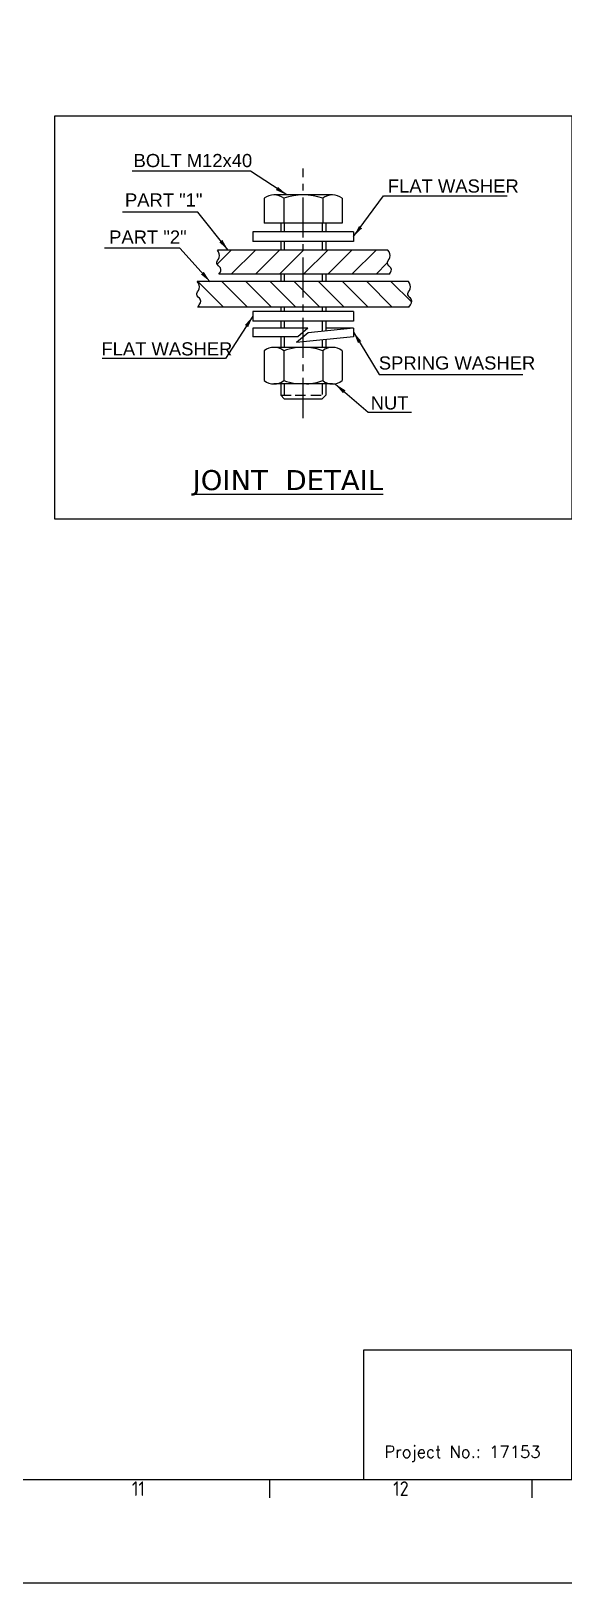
# Model space of a CAD drawing. Header units: millimetres. Extents: x 517777 to 536338, y -327622 to -292910.
# Drawn here: x 529609 to 531885, y -306035 to -299404 of the extents above; entities that cross this region are included whole.
import ezdxf
from ezdxf.enums import TextEntityAlignment as Align

# ---------------------------------------------------------------- set-up
doc = ezdxf.new("R2010")
doc.units = ezdxf.units.MM
doc.linetypes.add('CENTER2', pattern=[28.575, 19.05, -3.175, 3.175, -3.175])
doc.linetypes.add('DASHED2', pattern=[9.525, 6.35, -3.175])
for name, color, linetype in [('2-CENTER', 3, 'CENTER2'), ('3-TEXT', 7, 'Continuous'), ('4-HIDELINE', 42, 'DASHED2'), ('CADRE', 5, 'Continuous'), ('PV-38C9D', 7, 'Continuous'), ('TEXT', 6, 'Continuous')]:
    doc.layers.add(name, color=color, linetype=linetype)
doc.styles.add('ISO Proportional', font='isocp.shx')
doc.styles.add('ROMANT', font='romant', dxfattribs={"height": 400})
doc.styles.add('style10', font='swissl.ttf', dxfattribs={"height": 40})
doc.styles.add('style2', font='romans.shx')
doc.styles.add('ver', font='verdana.ttf')
doc.dimstyles.new('2', dxfattribs={"dimtxt": 32, "dimasz": 28, "dimexe": 1, "dimexo": 3, "dimgap": 5, "dimtad": 1, "dimdec": 0, "dimzin": 0, "dimdsep": 46, "dimtxsty": 'style2', "dimcen": 0.09, "dimclrd": 6, "dimclre": 6, "dimclrt": 2, "dimadec": 0, "dimazin": 0, "dimtfac": 1, "dimtdec": 0, "dimtmove": 0, "dimatfit": 3, "dimfxl": 1, "dimtolj": 1, "dimtzin": 0, "dimarcsym": 0})

# ---------------------------------------------------------------- blocks, each defined once
blk = doc.blocks.new('KADR')
at = {"layer": 'CADRE', "color": 2}
for p, q in [((236141.9, -7198.2), (236141.9, -7100.9)), ((237537.3, -7198.2), (237537.3, -7100.9))]:
    blk.add_line(p, q, dxfattribs=at)
at = {"layer": 'CADRE', "color": 1}
blk.add_lwpolyline([(220145.5, -7651), (243248.6, -7651), (243248.6, 8686.2), (220145.5, 8686.2)], close=True, dxfattribs=at)
at = {"layer": 'CADRE'}
for points in [[(220695.6, -7100.9), (242698.5, -7100.9), (242698.5, 8136.1), (220695.6, 8136.1)], [(237747.8, -6413.3), (236640.8, -6413.3), (236640.8, -7100.9), (237747.8, -7100.9)]]:
    blk.add_lwpolyline(points, close=True, dxfattribs=at)
at = {"layer": 'CADRE', "color": 3, "style": 'ROMANT'}
blk.add_text('Project No.: 17153', height=63.758, dxfattribs=at).set_placement((237166.7, -6953.1), align=Align.MIDDLE_CENTER)
at = {"layer": 'CADRE', "color": 2, "style": 'ISO Proportional'}
for s, p in [('11', (235444.2, -7149.5)), ('12', (236839.6, -7149.5))]:
    blk.add_text(s, height=77.79, dxfattribs=at).set_placement(p, align=Align.MIDDLE)

msp = doc.modelspace()

# ---------------------------------------------------------------- hatches: boundary and pattern name
at = {"ltscale": 100}
h = msp.add_hatch(dxfattribs=at)
h.set_pattern_fill('ANSI31', color=4, scale=583.164818, style=0)
h.set_pattern_definition([(45, (782793.08, -295529.82), (-51.544975, 51.544975), [])])
edge = h.paths.add_edge_path()
edge.add_spline(control_points=[(531140.21, -300442.75), (531147.45, -300433.18), (531154.56, -300416.65), (531121.57, -300396.86), (531149.73, -300369), (531140.77, -300349.93), (531133.54, -300339.46)], knot_values=[1.8173222, 1.8173222, 1.8173222, 1.8173222, 4.9781289, 7.5004316, 10.325392, 13.8159815, 13.8159815, 13.8159815, 13.8159815], degree=3, periodic=0)
edge.add_line((531133.54, -300339.46), (530771.84, -300339.46))
edge.add_line((530771.84, -300339.46), (530771.84, -300442.75))
edge.add_line((530771.84, -300442.75), (531140.21, -300442.75))
edge = h.paths.add_edge_path()
edge.add_line((530771.84, -300442.75), (530771.84, -300339.46))
edge.add_line((530771.84, -300339.46), (530405.18, -300339.46))
edge.add_spline(control_points=[(530405.18, -300339.46), (530412.41, -300349.93), (530421.36, -300369), (530393.21, -300396.86), (530426.2, -300416.65), (530419.09, -300433.18), (530411.85, -300442.75)], knot_values=[1.8173222, 1.8173222, 1.8173222, 1.8173222, 5.3079117, 8.1328721, 10.6551748, 13.8159815, 13.8159815, 13.8159815, 13.8159815], degree=3, periodic=0)
edge.add_line((530414.8, -300442.75), (530771.84, -300442.75))
h = msp.add_hatch(dxfattribs=at)
h.set_pattern_fill('ANSI31', color=4, scale=583.164818, angle=90, style=0)
h.set_pattern_definition([(135, (782793.08, -295529.82), (-51.544975, -51.544975), [])])
edge = h.paths.add_edge_path()
edge.add_spline(control_points=[(531222.47, -300582.94), (531232.63, -300571.19), (531244.44, -300552.26), (531208.84, -300530.91), (531236.99, -300503.05), (531228.04, -300483.98), (531220.81, -300473.51)], knot_values=[1.1456967, 1.1456967, 1.1456967, 1.1456967, 4.9781289, 7.5004316, 10.325392, 13.8159815, 13.8159815, 13.8159815, 13.8159815], degree=3, periodic=0)
edge.add_line((531220.81, -300473.51), (530771.84, -300473.51))
edge.add_line((530771.84, -300473.51), (530771.84, -300582.94))
edge.add_line((530771.84, -300582.94), (531222.47, -300582.94))
edge = h.paths.add_edge_path()
edge.add_line((530771.84, -300582.94), (530771.84, -300473.51))
edge.add_line((530771.84, -300473.51), (530319.56, -300473.51))
edge.add_spline(control_points=[(530319.56, -300473.51), (530326.79, -300483.98), (530335.75, -300503.05), (530307.6, -300530.91), (530343.19, -300552.26), (530331.39, -300571.19), (530321.22, -300582.94)], knot_values=[1.1456967, 1.1456967, 1.1456967, 1.1456967, 4.6362862, 7.4612466, 9.9835493, 13.8159815, 13.8159815, 13.8159815, 13.8159815], degree=3, periodic=0)
edge.add_line((530321.22, -300582.94), (530771.84, -300582.94))

# ---------------------------------------------------------------- linework, layer by layer
for p, q in [((530896.79, -300103.71), (530646.91, -300103.71)), ((530605.26, -300118), (530605.27, -300223.98)), ((530688.55, -300118), (530688.56, -300223.98)), ((530855.14, -300118.01), (530855.15, -300223.99)), ((530938.44, -300118.02), (530938.44, -300223.98)), ((530938.44, -300223.98), (530605.27, -300223.98)), ((530675.61, -300223.98), (530675.61, -300261.48)), ((530868.04, -300223.98), (530868.04, -300261.48)), ((530987.03, -300261.48), (530556.67, -300261.48)), ((530556.67, -300261.48), (530556.67, -300302.93)), ((530987.03, -300302.93), (530556.67, -300302.93)), ((530675.6, -300302.93), (530675.58, -300339.46)), ((530868.03, -300302.93), (530868.02, -300339.46)), ((530987.03, -300261.48), (530987.03, -300302.93)), ((531133.54, -300339.46), (530405.18, -300339.46)), ((531140.21, -300442.75), (530411.85, -300442.75)), ((530675.62, -300442.75), (530675.62, -300473.51)), ((530868.05, -300442.75), (530868.05, -300473.51)), ((531220.81, -300473.51), (530319.56, -300473.51)), ((531222.47, -300582.94), (530321.22, -300582.94)), ((530987.03, -300601.57), (530556.68, -300601.58)), ((530556.68, -300601.58), (530556.68, -300643.03)), ((530675.61, -300582.94), (530675.61, -300601.58)), ((530868.04, -300582.94), (530868.04, -300601.58)), ((530987.03, -300601.57), (530987.03, -300643.02)), ((530987.03, -300643.02), (530556.68, -300643.03)), ((530792.25, -300673.66), (530556.68, -300673.67)), ((530556.68, -300673.67), (530556.68, -300710.49)), ((530675.6, -300643.03), (530675.59, -300673.67)), ((530793.17, -300693.12), (530742.52, -300735.2)), ((530792.25, -300673.66), (530748.21, -300710.49)), ((530987.03, -300673.66), (530793.17, -300693.12)), ((530868.04, -300643.03), (530868.03, -300685.6)), ((530987.03, -300673.66), (530868.03, -300673.68)), ((530987.03, -300673.66), (530987.03, -300710.66)), ((530748.21, -300710.49), (530556.68, -300710.49)), ((530605.25, -300769.61), (530605.24, -300897.41)), ((530896.77, -300755.34), (530646.89, -300755.33)), ((530675.58, -300710.49), (530675.56, -300755.34)), ((530688.54, -300769.6), (530688.52, -300897.4)), ((530987.03, -300710.66), (530742.52, -300735.2)), ((530855.11, -300769.62), (530855.11, -300897.41)), ((530868.02, -300722.61), (530868.02, -300755.34)), ((530938.41, -300769.63), (530938.4, -300897.4)), ((530737.81, -300911.69), (530646.89, -300911.68)), ((530675.61, -300911.7), (530675.59, -300960.09)), ((530690.35, -300974.85), (530675.59, -300960.09)), ((530896.78, -300911.71), (530737.81, -300911.7)), ((530868.05, -300960.11), (530853.28, -300974.85)), ((530868.04, -300911.7), (530868.03, -300960.12)), ((530690.35, -300974.85), (530737.81, -300974.85)), ((530737.81, -300974.85), (530853.28, -300974.85))]:
    msp.add_line(p, q)
for centre, radius, start, end in [((530646.92, -300171.55), 67.83, 52.124242, 127.873583), ((530771.85, -300353.59), 249.88, 70.527706, 109.470656), ((530896.79, -300171.55), 67.83, 52.124244, 127.873586), ((530646.89, -300823.17), 67.83, 52.124242, 127.873583), ((530771.83, -301005.21), 249.88, 86.654347, 109.470656), ((530771.83, -301005.21), 249.88, 70.527706, 86.654347), ((530896.77, -300823.17), 67.83, 52.124244, 127.873586), ((530646.89, -300843.86), 67.83, 232.124244, 307.873586), ((530771.83, -300661.82), 249.88, 250.527172, 262.174852), ((530771.83, -300661.82), 249.88, 273.344164, 289.470122), ((530896.77, -300843.87), 67.83, 232.124242, 307.873583)]:
    msp.add_arc(centre, radius, start, end)
at = {"layer": '2-CENTER', "ltscale": 9}
msp.add_line((530771.84, -301057.26), (530771.84, -299991.02), dxfattribs=at)
at = {"layer": '4-HIDELINE', "ltscale": 7}
for p, q in [((530690.36, -300223.98), (530690.35, -300261.48)), ((530853.28, -300223.98), (530853.28, -300261.48)), ((530690.35, -300302.93), (530690.35, -300339.46)), ((530853.28, -300302.93), (530853.28, -300339.46)), ((530690.36, -300442.75), (530690.36, -300473.51)), ((530853.28, -300442.75), (530853.28, -300473.51)), ((530690.36, -300582.94), (530690.36, -300601.58)), ((530853.28, -300582.94), (530853.28, -300601.58)), ((530690.36, -300643.03), (530690.35, -300673.67)), ((530853.28, -300643.03), (530853.28, -300687.08)), ((530690.35, -300710.49), (530690.35, -300755.34)), ((530853.29, -300724.09), (530853.29, -300755.34)), ((530675.59, -300960.09), (530737.81, -300960.1)), ((530690.36, -300911.68), (530690.35, -300974.85)), ((530737.81, -300960.1), (530868.05, -300960.11)), ((530853.28, -300911.7), (530853.28, -300974.85))]:
    msp.add_line(p, q, dxfattribs=at)
at = {"layer": '4-HIDELINE', "color": 6, "linetype": 'ByBlock', "ltscale": 7}
for points, knots in [([(530411.85, -300442.75), (530419.09, -300433.18), (530426.2, -300416.65), (530393.21, -300396.86), (530421.36, -300369), (530412.41, -300349.93), (530405.18, -300339.46)], [1.8173222, 1.8173222, 1.8173222, 1.8173222, 4.9781289, 7.5004316, 10.325392, 13.8159815, 13.8159815, 13.8159815, 13.8159815]), ([(531140.21, -300442.75), (531147.45, -300433.18), (531154.56, -300416.65), (531121.57, -300396.86), (531149.73, -300369), (531140.77, -300349.93), (531133.54, -300339.46)], [1.8173222, 1.8173222, 1.8173222, 1.8173222, 4.9781289, 7.5004316, 10.325392, 13.8159815, 13.8159815, 13.8159815, 13.8159815]), ([(530321.22, -300582.94), (530331.39, -300571.19), (530343.19, -300552.26), (530307.6, -300530.91), (530335.75, -300503.05), (530326.79, -300483.98), (530319.56, -300473.51)], [1.1456967, 1.1456967, 1.1456967, 1.1456967, 4.9781289, 7.5004316, 10.325392, 13.8159815, 13.8159815, 13.8159815, 13.8159815]), ([(531222.47, -300582.94), (531232.63, -300571.19), (531244.44, -300552.26), (531208.84, -300530.91), (531236.99, -300503.05), (531228.04, -300483.98), (531220.81, -300473.51)], [1.1456967, 1.1456967, 1.1456967, 1.1456967, 4.9781289, 7.5004316, 10.325392, 13.8159815, 13.8159815, 13.8159815, 13.8159815])]:
    msp.add_open_spline(points, degree=3, knots=knots, dxfattribs=at)
at = {"layer": 'TEXT', "color": 5}
msp.add_lwpolyline([(531918.75, -301489.44), (529711.27, -301489.44), (529711.13, -299765.52), (531918.75, -299765.52)], close=True, dxfattribs=at)

# ---------------------------------------------------------------- block references
at = {"color": 11, "xscale": 0.8033809491331728, "yscale": 0.8033809491331728, "zscale": 0.8033809491331728}
msp.add_blockref('KADR', (340916.66, -299887.95), dxfattribs=at)

# ---------------------------------------------------------------- texts
at = {"layer": '3-TEXT', "color": 2, "style": 'ver'}
msp.add_text('%%UJOINT  DETAIL', height=85.7318, dxfattribs=at).set_placement((530299.41, -301365.3))
at = {"layer": 'PV-38C9D', "color": 2, "style": 'style10'}
for s, height, p in [('BOLT M12x40', 56.2703, (530047.24, -299985.22)), ('FLAT WASHER ', 56.2703, (531133.34, -300094.06)), ('PART "1" ', 56.27, (530010.48, -300153.67)), ('PART "2" ', 56.27, (529942.93, -300312.11)), ('FLAT WASHER ', 56.2703, (529909.87, -300789.93)), ('SPRING WASHER', 56.2703, (531094.72, -300850.03)), ('NUT ', 56.27, (531059.96, -301020.9))]:
    msp.add_text(s, height=height, dxfattribs=at).set_placement(p)

# ---------------------------------------------------------------- leaders
for points in [[(530701.32, -300103.71), (530547.11, -300002.64), (530040.76, -300002.64)], [(530987.03, -300282.2), (531114.06, -300107.64), (531642.95, -300107.64)], [(530451.19, -300340.33), (530322.03, -300177.88), (529999.42, -300177.88)], [(530374.51, -300475.36), (530245.35, -300331.15), (529922.74, -300331.15)], [(530556.68, -300622.3), (530439.94, -300803.52), (529912.91, -300803.52)], [(530987.01, -300690.11), (531096.31, -300871.32), (531709.89, -300871.32)], [(530909.04, -300912.42), (531048.56, -301032.73), (531234.51, -301032.73)]]:
    msp.add_leader(points, dimstyle='2', override={"dimasz": 50})

doc.saveas('drawing.dxf')
